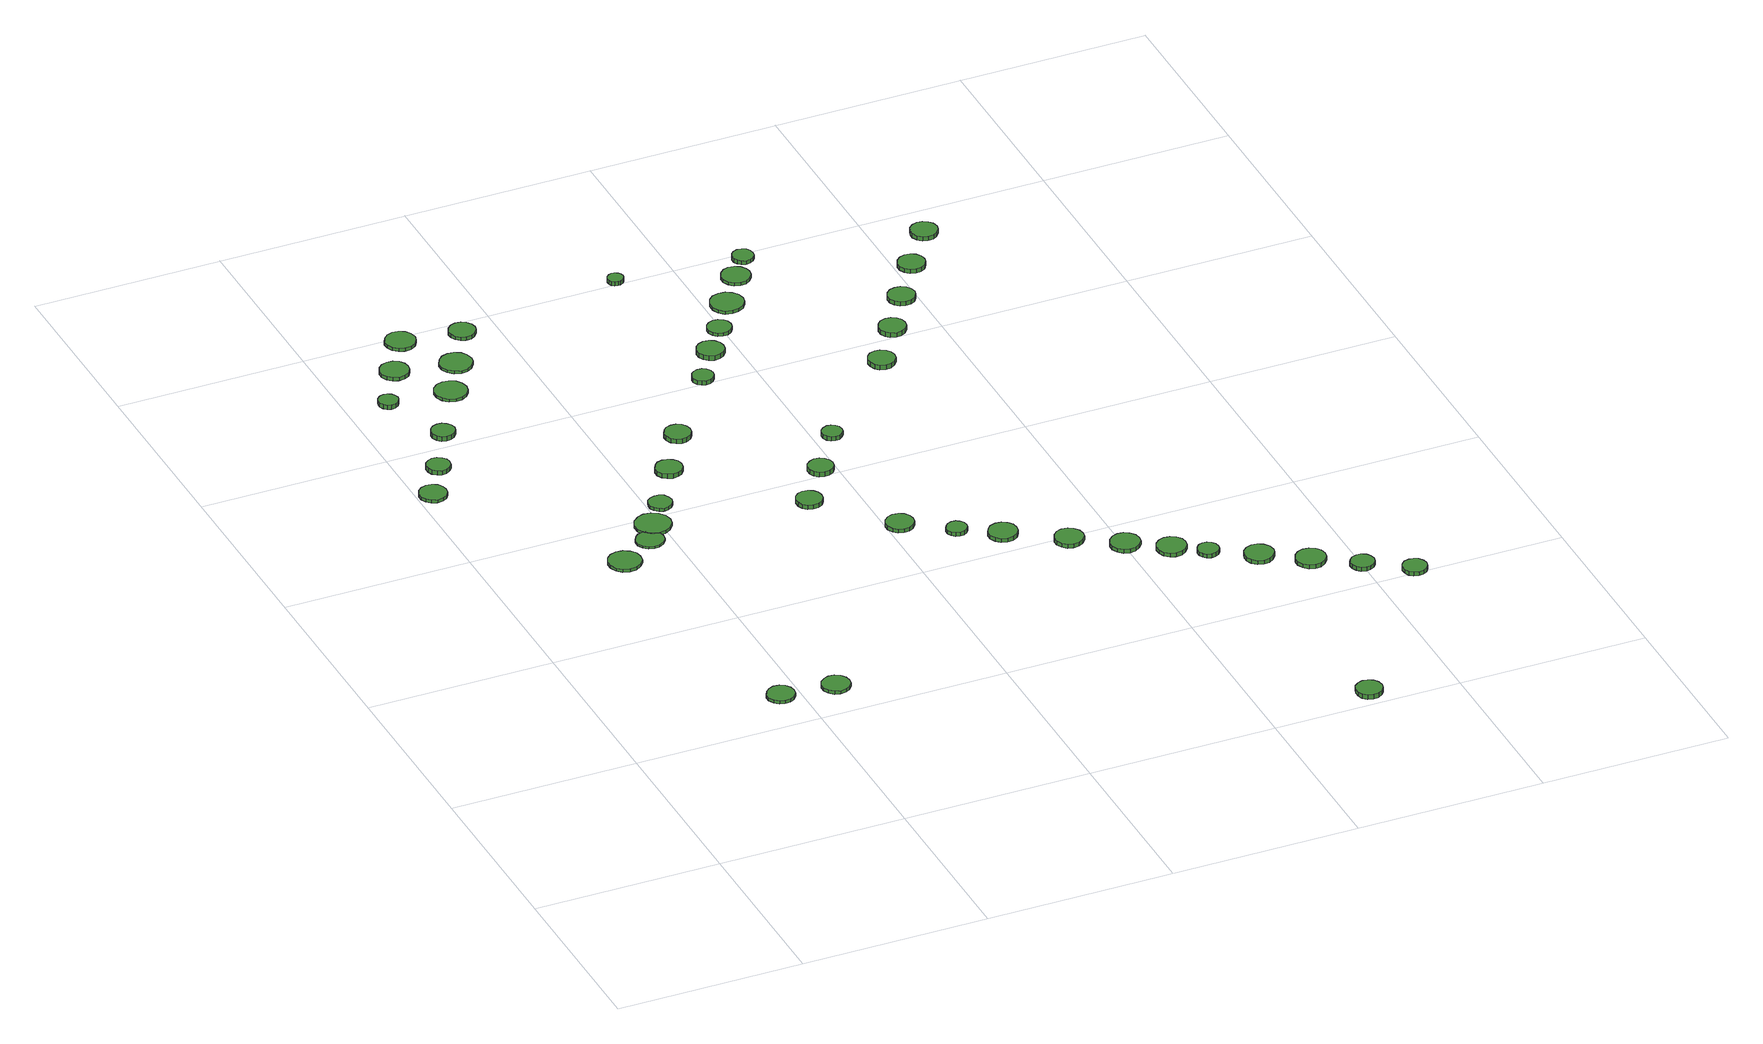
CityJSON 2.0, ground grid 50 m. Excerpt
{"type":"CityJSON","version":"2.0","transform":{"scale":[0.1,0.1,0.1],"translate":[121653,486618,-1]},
"CityObjects":{
"tree1":{"type":"SolitaryVegetationObject","attributes":{"function":"something"},"geometry":[{"type":"MultiSurface","lod":"1","boundaries":[[[0,1,2,3,4,5,6,7,8,9,10,11,12,13,14]],[[15,16,17,18,19,20,21,22,23,24,25,26,27,28,29]],[[0,29,28,1]],[[1,28,27,2]],[[2,27,26,3]],[[3,26,25,4]],[[4,25,24,5]],[[5,24,23,6]],[[6,23,22,7]],[[7,22,21,8]],[[8,21,20,9]],[[9,20,19,10]],[[10,19,18,11]],[[11,18,17,12]],[[12,17,16,13]],[[13,16,15,14]],[[14,15,29,0]]]}]},
"tree2":{"type":"SolitaryVegetationObject","attributes":{"function":"something"},"geometry":[{"type":"MultiSurface","lod":"1","boundaries":[[[30,31,32,33,34,35,36,37,38,39,40,41,42,43,44]],[[45,46,47,48,49,50,51,52,53,54,55,56,57,58,59]],[[30,59,58,31]],[[31,58,57,32]],[[32,57,56,33]],[[33,56,55,34]],[[34,55,54,35]],[[35,54,53,36]],[[36,53,52,37]],[[37,52,51,38]],[[38,51,50,39]],[[39,50,49,40]],[[40,49,48,41]],[[41,48,47,42]],[[42,47,46,43]],[[43,46,45,44]],[[44,45,59,30]]]}]},
"tree3":{"type":"SolitaryVegetationObject","attributes":{"function":"something"},"geometry":[{"type":"MultiSurface","lod":"1","boundaries":[[[60,61,62,63,64,65,66,67,68,69,70,71,72,73,74]],[[75,76,77,78,79,80,81,82,83,84,85,86,87,88,89]],[[60,89,88,61]],[[61,88,87,62]],[[62,87,86,63]],[[63,86,85,64]],[[64,85,84,65]],[[65,84,83,66]],[[66,83,82,67]],[[67,82,81,68]],[[68,81,80,69]],[[69,80,79,70]],[[70,79,78,71]],[[71,78,77,72]],[[72,77,76,73]],[[73,76,75,74]],[[74,75,89,60]]]}]},
"tree4":{"type":"SolitaryVegetationObject","attributes":{"function":"something"},"geometry":[{"type":"MultiSurface","lod":"1","boundaries":[[[90,91,92,93,94,95,96,97,98,99,100,101,102,103,104]],[[105,106,107,108,109,110,111,112,113,114,115,116,117,118,119]],[[90,119,118,91]],[[91,118,117,92]],[[92,117,116,93]],[[93,116,115,94]],[[94,115,114,95]],[[95,114,113,96]],[[96,113,112,97]],[[97,112,111,98]],[[98,111,110,99]],[[99,110,109,100]],[[100,109,108,101]],[[101,108,107,102]],[[102,107,106,103]],[[103,106,105,104]],[[104,105,119,90]]]}]},
"tree5":{"type":"SolitaryVegetationObject","attributes":{"function":"something"},"geometry":[{"type":"MultiSurface","lod":"1","boundaries":[[[120,121,122,123,124,125,126,127,128,129,130,131,132,133,134]],[[135,136,137,138,139,140,141,142,143,144,145,146,147,148,149]],[[120,149,148,121]],[[121,148,147,122]],[[122,147,146,123]],[[123,146,145,124]],[[124,145,144,125]],[[125,144,143,126]],[[126,143,142,127]],[[127,142,141,128]],[[128,141,140,129]],[[129,140,139,130]],[[130,139,138,131]],[[131,138,137,132]],[[132,137,136,133]],[[133,136,135,134]],[[134,135,149,120]]]}]},
"tree6":{"type":"SolitaryVegetationObject","attributes":{"function":"something"},"geometry":[{"type":"MultiSurface","lod":"1","boundaries":[[[150,151,152,153,154,155,156,157,158,159,160,161,162,163,164]],[[165,166,167,168,169,170,171,172,173,174,175,176,177,178,179]],[[150,179,178,151]],[[151,178,177,152]],[[152,177,176,153]],[[153,176,175,154]],[[154,175,174,155]],[[155,174,173,156]],[[156,173,172,157]],[[157,172,171,158]],[[158,171,170,159]],[[159,170,169,160]],[[160,169,168,161]],[[161,168,167,162]],[[162,167,166,163]],[[163,166,165,164]],[[164,165,179,150]]]}]},
"tree7":{"type":"SolitaryVegetationObject","attributes":{"function":"something"},"geometry":[{"type":"MultiSurface","lod":"1","boundaries":[[[180,181,182,183,184,185,186,187,188,189,190,191,192,193,194]],[[195,196,197,198,199,200,201,202,203,204,205,206,207,208,209]],[[180,209,208,181]],[[181,208,207,182]],[[182,207,206,183]],[[183,206,205,184]],[[184,205,204,185]],[[185,204,203,186]],[[186,203,202,187]],[[187,202,201,188]],[[188,201,200,189]],[[189,200,199,190]],[[190,199,198,191]],[[191,198,197,192]],[[192,197,196,193]],[[193,196,195,194]],[[194,195,209,180]]]}]},
"tree8":{"type":"SolitaryVegetationObject","attributes":{"function":"something"},"geometry":[{"type":"MultiSurface","lod":"1","boundaries":[[[210,211,212,213,214,215,216,217,218,219,220,221,222,223,224]],[[225,226,227,228,229,230,231,232,233,234,235,236,237,238,239]],[[210,239,238,211]],[[211,238,237,212]],[[212,237,236,213]],[[213,236,235,214]],[[214,235,234,215]],[[215,234,233,216]],[[216,233,232,217]],[[217,232,231,218]],[[218,231,230,219]],[[219,230,229,220]],[[220,229,228,221]],[[221,228,227,222]],[[222,227,226,223]],[[223,226,225,224]],[[224,225,239,210]]]}]},
"tree9":{"type":"SolitaryVegetationObject","attributes":{"function":"something"},"geometry":[{"type":"MultiSurface","lod":"1","boundaries":[[[240,241,242,243,244,245,246,247,248,249,250,251,252,253,254]],[[255,256,257,258,259,260,261,262,263,264,265,266,267,268,269]],[[240,269,268,241]],[[241,268,267,242]],[[242,267,266,243]],[[243,266,265,244]],[[244,265,264,245]],[[245,264,263,246]],[[246,263,262,247]],[[247,262,261,248]],[[248,261,260,249]],[[249,260,259,250]],[[250,259,258,251]],[[251,258,257,252]],[[252,257,256,253]],[[253,256,255,254]],[[254,255,269,240]]]}]},
"tree10":{"type":"SolitaryVegetationObject","attributes":{"function":"something"},"geometry":[{"type":"MultiSurface","lod":"1","boundaries":[[[270,271,272,273,274,275,276,277,278,279,280,281,282,283,284]],[[285,286,287,288,289,290,291,292,293,294,295,296,297,298,299]],[[270,299,298,271]],[[271,298,297,272]],[[272,297,296,273]],[[273,296,295,274]],[[274,295,294,275]],[[275,294,293,276]],[[276,293,292,277]],[[277,292,291,278]],[[278,291,290,279]],[[279,290,289,280]],[[280,289,288,281]],[[281,288,287,282]],[[282,287,286,283]],[[283,286,285,284]],[[284,285,299,270]]]}]},
"tree11":{"type":"SolitaryVegetationObject","attributes":{"function":"something"},"geometry":[{"type":"MultiSurface","lod":"1","boundaries":[[[300,301,302,303,304,305,306,307,308,309,310,311,312,313,314]],[[315,316,317,318,319,320,321,322,323,324,325,326,327,328,329]],[[300,329,328,301]],[[301,328,327,302]],[[302,327,326,303]],[[303,326,325,304]],[[304,325,324,305]],[[305,324,323,306]],[[306,323,322,307]],[[307,322,321,308]],[[308,321,320,309]],[[309,320,319,310]],[[310,319,318,311]],[[311,318,317,312]],[[312,317,316,313]],[[313,316,315,314]],[[314,315,329,300]]]}]},
"tree12":{"type":"SolitaryVegetationObject","attributes":{"function":"something"},"geometry":[{"type":"MultiSurface","lod":"1","boundaries":[[[330,331,332,333,334,335,336,337,338,339,340,341,342,343,344]],[[345,346,347,348,349,350,351,352,353,354,355,356,357,358,359]],[[330,359,358,331]],[[331,358,357,332]],[[332,357,356,333]],[[333,356,355,334]],[[334,355,354,335]],[[335,354,353,336]],[[336,353,352,337]],[[337,352,351,338]],[[338,351,350,339]],[[339,350,349,340]],[[340,349,348,341]],[[341,348,347,342]],[[342,347,346,343]],[[343,346,345,344]],[[344,345,359,330]]]}]},
"tree13":{"type":"SolitaryVegetationObject","attributes":{"function":"something"},"geometry":[{"type":"MultiSurface","lod":"1","boundaries":[[[360,361,362,363,364,365,366,367,368,369,370,371,372,373,374]],[[375,376,377,378,379,380,381,382,383,384,385,386,387,388,389]],[[360,389,388,361]],[[361,388,387,362]],[[362,387,386,363]],[[363,386,385,364]],[[364,385,384,365]],[[365,384,383,366]],[[366,383,382,367]],[[367,382,381,368]],[[368,381,380,369]],[[369,380,379,370]],[[370,379,378,371]],[[371,378,377,372]],[[372,377,376,373]],[[373,376,375,374]],[[374,375,389,360]]]}]},
"tree14":{"type":"SolitaryVegetationObject","attributes":{"function":"something"},"geometry":[{"type":"MultiSurface","lod":"1","boundaries":[[[390,391,392,393,394,395,396,397,398,399,400,401,402,403,404]],[[405,406,407,408,409,410,411,412,413,414,415,416,417,418,419]],[[390,419,418,391]],[[391,418,417,392]],[[392,417,416,393]],[[393,416,415,394]],[[394,415,414,395]],[[395,414,413,396]],[[396,413,412,397]],[[397,412,411,398]],[[398,411,410,399]],[[399,410,409,400]],[[400,409,408,401]],[[401,408,407,402]],[[402,407,406,403]],[[403,406,405,404]],[[404,405,419,390]]]}]},
"tree15":{"type":"SolitaryVegetationObject","attributes":{"function":"something"},"geometry":[{"type":"MultiSurface","lod":"1","boundaries":[[[420,421,422,423,424,425,426,427,428,429,430,431,432,433,434]],[[435,436,437,438,439,440,441,442,443,444,445,446,447,448,449]],[[420,449,448,421]],[[421,448,447,422]],[[422,447,446,423]],[[423,446,445,424]],[[424,445,444,425]],[[425,444,443,426]],[[426,443,442,427]],[[427,442,441,428]],[[428,441,440,429]],[[429,440,439,430]],[[430,439,438,431]],[[431,438,437,432]],[[432,437,436,433]],[[433,436,435,434]],[[434,435,449,420]]]}]},
"tree16":{"type":"SolitaryVegetationObject","attributes":{"function":"something"},"geometry":[{"type":"MultiSurface","lod":"1","boundaries":[[[450,451,452,453,454,455,456,457,458,459,460,461,462,463,464]],[[465,466,467,468,469,470,471,472,473,474,475,476,477,478,479]],[[450,479,478,451]],[[451,478,477,452]],[[452,477,476,453]],[[453,476,475,454]],[[454,475,474,455]],[[455,474,473,456]],[[456,473,472,457]],[[457,472,471,458]],[[458,471,470,459]],[[459,470,469,460]],[[460,469,468,461]],[[461,468,467,462]],[[462,467,466,463]],[[463,466,465,464]],[[464,465,479,450]]]}]},
"tree17":{"type":"SolitaryVegetationObject","attributes":{"function":"something"},"geometry":[{"type":"MultiSurface","lod":"1","boundaries":[[[480,481,482,483,484,485,486,487,488,489,490,491,492,493,494]],[[495,496,497,498,499,500,501,502,503,504,505,506,507,508,509]],[[480,509,508,481]],[[481,508,507,482]],[[482,507,506,483]],[[483,506,505,484]],[[484,505,504,485]],[[485,504,503,486]],[[486,503,502,487]],[[487,502,501,488]],[[488,501,500,489]],[[489,500,499,490]],[[490,499,498,491]],[[491,498,497,492]],[[492,497,496,493]],[[493,496,495,494]],[[494,495,509,480]]]}]},
"tree18":{"type":"SolitaryVegetationObject","attributes":{"function":"something"},"geometry":[{"type":"MultiSurface","lod":"1","boundaries":[[[510,511,512,513,514,515,516,517,518,519,520,521,522,523,524]],[[525,526,527,528,529,530,531,532,533,534,535,536,537,538,539]],[[510,539,538,511]],[[511,538,537,512]],[[512,537,536,513]],[[513,536,535,514]],[[514,535,534,515]],[[515,534,533,516]],[[516,533,532,517]],[[517,532,531,518]],[[518,531,530,519]],[[519,530,529,520]],[[520,529,528,521]],[[521,528,527,522]],[[522,527,526,523]],[[523,526,525,524]],[[524,525,539,510]]]}]},
"tree19":{"type":"SolitaryVegetationObject","attributes":{"function":"something"},"geometry":[{"type":"MultiSurface","lod":"1","boundaries":[[[540,541,542,543,544,545,546,547,548,549,550,551,552,553,554]],[[555,556,557,558,559,560,561,562,563,564,565,566,567,568,569]],[[540,569,568,541]],[[541,568,567,542]],[[542,567,566,543]],[[543,566,565,544]],[[544,565,564,545]],[[545,564,563,546]],[[546,563,562,547]],[[547,562,561,548]],[[548,561,560,549]],[[549,560,559,550]],[[550,559,558,551]],[[551,558,557,552]],[[552,557,556,553]],[[553,556,555,554]],[[554,555,569,540]]]}]},
"tree20":{"type":"SolitaryVegetationObject","attributes":{"function":"something"},"geometry":[{"type":"MultiSurface","lod":"1","boundaries":[[[570,571,572,573,574,575,576,577,578,579,580,581,582,583,584]],[[585,586,587,588,589,590,591,592,593,594,595,596,597,598,599]],[[570,599,598,571]],[[571,598,597,572]],[[572,597,596,573]],[[573,596,595,574]],[[574,595,594,575]],[[575,594,593,576]],[[576,593,592,577]],[[577,592,591,578]],[[578,591,590,579]],[[579,590,589,580]],[[580,589,588,581]],[[581,588,587,582]],[[582,587,586,583]],[[583,586,585,584]],[[584,585,599,570]]]}]},
"tree21":{"type":"SolitaryVegetationObject","attributes":{"function":"something"},"geometry":[{"type":"MultiSurface","lod":"1","boundaries":[[[600,601,602,603,604,605,606,607,608,609,610,611,612,613,614]],[[615,616,617,618,619,620,621,622,623,624,625,626,627,628,629]],[[600,629,628,601]],[[601,628,627,602]],[[602,627,626,603]],[[603,626,625,604]],[[604,625,624,605]],[[605,624,623,606]],[[606,623,622,607]],[[607,622,621,608]],[[608,621,620,609]],[[609,620,619,610]],[[610,619,618,611]],[[611,618,617,612]],[[612,617,616,613]],[[613,616,615,614]],[[614,615,629,600]]]}]},
"tree22":{"type":"SolitaryVegetationObject","attributes":{"function":"something"},"geometry":[{"type":"MultiSurface","lod":"1","boundaries":[[[630,631,632,633,634,635,636,637,638,639,640,641,642,643,644]],[[645,646,647,648,649,650,651,652,653,654,655,656,657,658,659]],[[630,659,658,631]],[[631,658,657,632]],[[632,657,656,633]],[[633,656,655,634]],[[634,655,654,635]],[[635,654,653,636]],[[636,653,652,637]],[[637,652,651,638]],[[638,651,650,639]],[[639,650,649,640]],[[640,649,648,641]],[[641,648,647,642]],[[642,647,646,643]],[[643,646,645,644]],[[644,645,659,630]]]}]},
"tree23":{"type":"SolitaryVegetationObject","attributes":{"function":"something"},"geometry":[{"type":"MultiSurface","lod":"1","boundaries":[[[660,661,662,663,664,665,666,667,668,669,670,671,672,673,674]],[[675,676,677,678,679,680,681,682,683,684,685,686,687,688,689]],[[660,689,688,661]],[[661,688,687,662]],[[662,687,686,663]],[[663,686,685,664]],[[664,685,684,665]],[[665,684,683,666]],[[666,683,682,667]],[[667,682,681,668]],[[668,681,680,669]],[[669,680,679,670]],[[670,679,678,671]],[[671,678,677,672]],[[672,677,676,673]],[[673,676,675,674]],[[674,675,689,660]]]}]},
"tree24":{"type":"SolitaryVegetationObject","attributes":{"function":"something"},"geometry":[{"type":"MultiSurface","lod":"1","boundaries":[[[690,691,692,693,694,695,696,697,698,699,700,701,702,703,704]],[[705,706,707,708,709,710,711,712,713,714,715,716,717,718,719]],[[690,719,718,691]],[[691,718,717,692]],[[692,717,716,693]],[[693,716,715,694]],[[694,715,714,695]],[[695,714,713,696]],[[696,713,712,697]],[[697,712,711,698]],[[698,711,710,699]],[[699,710,709,700]],[[700,709,708,701]],[[701,708,707,702]],[[702,707,706,703]],[[703,706,705,704]],[[704,705,719,690]]]}]},
"tree25":{"type":"SolitaryVegetationObject","attributes":{"function":"something"},"geometry":[{"type":"MultiSurface","lod":"1","boundaries":[[[720,721,722,723,724,725,726,727,728,729,730,731,732,733,734]],[[735,736,737,738,739,740,741,742,743,744,745,746,747,748,749]],[[720,749,748,721]],[[721,748,747,722]],[[722,747,746,723]],[[723,746,745,724]],[[724,745,744,725]],[[725,744,743,726]],[[726,743,742,727]],[[727,742,741,728]],[[728,741,740,729]],[[729,740,739,730]],[[730,739,738,731]],[[731,738,737,732]],[[732,737,736,733]],[[733,736,735,734]],[[734,735,749,720]]]}]},
"tree26":{"type":"SolitaryVegetationObject","attributes":{"function":"something"},"geometry":[{"type":"MultiSurface","lod":"1","boundaries":[[[750,751,752,753,754,755,756,757,758,759,760,761,762,763,764]],[[765,766,767,768,769,770,771,772,773,774,775,776,777,778,779]],[[750,779,778,751]],[[751,778,777,752]],[[752,777,776,753]],[[753,776,775,754]],[[754,775,774,755]],[[755,774,773,756]],[[756,773,772,757]],[[757,772,771,758]],[[758,771,770,759]],[[759,770,769,760]],[[760,769,768,761]],[[761,768,767,762]],[[762,767,766,763]],[[763,766,765,764]],[[764,765,779,750]]]}]},
"tree27":{"type":"SolitaryVegetationObject","attributes":{"function":"something"},"geometry":[{"type":"MultiSurface","lod":"1","boundaries":[[[780,781,782,783,784,785,786,787,788,789,790,791,792,793,794]],[[795,796,797,798,799,800,801,802,803,804,805,806,807,808,809]],[[780,809,808,781]],[[781,808,807,782]],[[782,807,806,783]],[[783,806,805,784]],[[784,805,804,785]],[[785,804,803,786]],[[786,803,802,787]],[[787,802,801,788]],[[788,801,800,789]],[[789,800,799,790]],[[790,799,798,791]],[[791,798,797,792]],[[792,797,796,793]],[[793,796,795,794]],[[794,795,809,780]]]}]},
"tree28":{"type":"SolitaryVegetationObject","attributes":{"function":"something"},"geometry":[{"type":"MultiSurface","lod":"1","boundaries":[[[810,811,812,813,814,815,816,817,818,819,820,821,822,823,824]],[[825,826,827,828,829,830,831,832,833,834,835,836,837,838,839]],[[810,839,838,811]],[[811,838,837,812]],[[812,837,836,813]],[[813,836,835,814]],[[814,835,834,815]],[[815,834,833,816]],[[816,833,832,817]],[[817,832,831,818]],[[818,831,830,819]],[[819,830,829,820]],[[820,829,828,821]],[[821,828,827,822]],[[822,827,826,823]],[[823,826,825,824]],[[824,825,839,810]]]}]},
"tree29":{"type":"SolitaryVegetationObject","attributes":{"function":"something"},"geometry":[{"type":"MultiSurface","lod":"1","boundaries":[[[840,841,842,843,844,845,846,847,848,849,850,851,852,853,854]],[[855,856,857,858,859,860,861,862,863,864,865,866,867,868,869]],[[840,869,868,841]],[[841,868,867,842]],[[842,867,866,843]],[[843,866,865,844]],[[844,865,864,845]],[[845,864,863,846]],[[846,863,862,847]],[[847,862,861,848]],[[848,861,860,849]],[[849,860,859,850]],[[850,859,858,851]],[[851,858,857,852]],[[852,857,856,853]],[[853,856,855,854]],[[854,855,869,840]]]}]},
"tree30":{"type":"SolitaryVegetationObject","attributes":{"function":"something"},"geometry":[{"type":"MultiSurface","lod":"1","boundaries":[[[870,871,872,873,874,875,876,877,878,879,880,881,882,883,884]],[[885,886,887,888,889,890,891,892,893,894,895,896,897,898,899]],[[870,899,898,871]],[[871,898,897,872]],[[872,897,896,873]],[[873,896,895,874]],[[874,895,894,875]],[[875,894,893,876]],[[876,893,892,877]],[[877,892,891,878]],[[878,891,890,879]],[[879,890,889,880]],[[880,889,888,881]],[[881,888,887,882]],[[882,887,886,883]],[[883,886,885,884]],[[884,885,899,870]]]}]},
"tree31":{"type":"SolitaryVegetationObject","attributes":{"function":"something"},"geometry":[{"type":"MultiSurface","lod":"1","boundaries":[[[900,901,902,903,904,905,906,907,908,909,910,911,912,913,914]],[[915,916,917,918,919,920,921,922,923,924,925,926,927,928,929]],[[900,929,928,901]],[[901,928,927,902]],[[902,927,926,903]],[[903,926,925,904]],[[904,925,924,905]],[[905,924,923,906]],[[906,923,922,907]],[[907,922,921,908]],[[908,921,920,909]],[[909,920,919,910]],[[910,919,918,911]],[[911,918,917,912]],[[912,917,916,913]],[[913,916,915,914]],[[914,915,929,900]]]}]},
"tree32":{"type":"SolitaryVegetationObject","attributes":{"function":"something"},"geometry":[{"type":"MultiSurface","lod":"1","boundaries":[[[930,931,932,933,934,935,936,937,938,939,940,941,942,943,944]],[[945,946,947,948,949,950,951,952,953,954,955,956,957,958,959]],[[930,959,958,931]],[[931,958,957,932]],[[932,957,956,933]],[[933,956,955,934]],[[934,955,954,935]],[[935,954,953,936]],[[936,953,952,937]],[[937,952,951,938]],[[938,951,950,939]],[[939,950,949,940]],[[940,949,948,941]],[[941,948,947,942]],[[942,947,946,943]],[[943,946,945,944]],[[944,945,959,930]]]}]},
"tree33":{"type":"SolitaryVegetationObject","attributes":{"function":"something"},"geometry":[{"type":"MultiSurface","lod":"1","boundaries":[[[960,961,962,963,964,965,966,967,968,969,970,971,972,973,974]],[[975,976,977,978,979,980,981,982,983,984,985,986,987,988,989]],[[960,989,988,961]],[[961,988,987,962]],[[962,987,986,963]],[[963,986,985,964]],[[964,985,984,965]],[[965,984,983,966]],[[966,983,982,967]],[[967,982,981,968]],[[968,981,980,969]],[[969,980,979,970]],[[970,979,978,971]],[[971,978,977,972]],[[972,977,976,973]],[[973,976,975,974]],[[974,975,989,960]]]}]},
"tree34":{"type":"SolitaryVegetationObject","attributes":{"function":"something"},"geometry":[{"type":"MultiSurface","lod":"1","boundaries":[[[990,991,992,993,994,995,996,997,998,999,1000,1001,1002,1003,1004]],[[1005,1006,1007,1008,1009,1010,1011,1012,1013,1014,1015,1016,1017,1018,1019]],[[990,1019,1018,991]],[[991,1018,1017,992]],[[992,1017,1016,993]],[[993,1016,1015,994]],[[994,1015,1014,995]],[[995,1014,1013,996]],[[996,1013,1012,997]],[[997,1012,1011,998]],[[998,1011,1010,999]],[[999,1010,1009,1000]],[[1000,1009,1008,1001]],[[1001,1008,1007,1002]],[[1002,1007,1006,1003]],[[1003,1006,1005,1004]],[[1004,1005,1019,990]]]}]},
"tree35":{"type":"SolitaryVegetationObject","attributes":{"function":"something"},"geometry":[{"type":"MultiSurface","lod":"1","boundaries":[[[1020,1021,1022,1023,1024,1025,1026,1027,1028,1029,1030,1031,1032,1033,1034]],[[1035,1036,1037,1038,1039,1040,1041,1042,1043,1044,1045,1046,1047,1048,1049]],[[1020,1049,1048,1021]],[[1021,1048,1047,1022]],[[1022,1047,1046,1023]],[[1023,1046,1045,1024]],[[1024,1045,1044,1025]],[[1025,1044,1043,1026]],[[1026,1043,1042,1027]],[[1027,1042,1041,1028]],[[1028,1041,1040,1029]],[[1029,1040,1039,1030]],[[1030,1039,1038,1031]],[[1031,1038,1037,1032]],[[1032,1037,1036,1033]],[[1033,1036,1035,1034]],[[1034,1035,1049,1020]]]}]},
"tree36":{"type":"SolitaryVegetationObject","attributes":{"function":"something"},"geometry":[{"type":"MultiSurface","lod":"1","boundaries":[[[1050,1051,1052,1053,1054,1055,1056,1057,1058,1059,1060,1061,1062,1063,1064]],[[1065,1066,1067,1068,1069,1070,1071,1072,1073,1074,1075,1076,1077,1078,1079]],[[1050,1079,1078,1051]],[[1051,1078,1077,1052]],[[1052,1077,1076,1053]],[[1053,1076,1075,1054]],[[1054,1075,1074,1055]],[[1055,1074,1073,1056]],[[1056,1073,1072,1057]],[[1057,1072,1071,1058]],[[1058,1071,1070,1059]],[[1059,1070,1069,1060]],[[1060,1069,1068,1061]],[[1061,1068,1067,1062]],[[1062,1067,1066,1063]],[[1063,1066,1065,1064]],[[1064,1065,1079,1050]]]}]},
"tree37":{"type":"SolitaryVegetationObject","attributes":{"function":"something"},"geometry":[{"type":"MultiSurface","lod":"1","boundaries":[[[1080,1081,1082,1083,1084,1085,1086,1087,1088,1089,1090,1091,1092,1093,1094]],[[1095,1096,1097,1098,1099,1100,1101,1102,1103,1104,1105,1106,1107,1108,1109]],[[1080,1109,1108,1081]],[[1081,1108,1107,1082]],[[1082,1107,1106,1083]],[[1083,1106,1105,1084]],[[1084,1105,1104,1085]],[[1085,1104,1103,1086]],[[1086,1103,1102,1087]],[[1087,1102,1101,1088]],[[1088,1101,1100,1089]],[[1089,1100,1099,1090]],[[1090,1099,1098,1091]],[[1091,1098,1097,1092]],[[1092,1097,1096,1093]],[[1093,1096,1095,1094]],[[1094,1095,1109,1080]]]}]},
"tree38":{"type":"SolitaryVegetationObject","attributes":{"function":"something"},"geometry":[{"type":"MultiSurface","lod":"1","boundaries":[[[1110,1111,1112,1113,1114,1115,1116,1117,1118,1119,1120,1121,1122,1123,1124]],[[1125,1126,1127,1128,1129,1130,1131,1132,1133,1134,1135,1136,1137,1138,1139]],[[1110,1139,1138,1111]],[[1111,1138,1137,1112]],[[1112,1137,1136,1113]],[[1113,1136,1135,1114]],[[1114,1135,1134,1115]],[[1115,1134,1133,1116]],[[1116,1133,1132,1117]],[[1117,1132,1131,1118]],[[1118,1131,1130,1119]],[[1119,1130,1129,1120]],[[1120,1129,1128,1121]],[[1121,1128,1127,1122]],[[1122,1127,1126,1123]],[[1123,1126,1125,1124]],[[1124,1125,1139,1110]]]}]},
"tree39":{"type":"SolitaryVegetationObject","attributes":{"function":"something"},"geometry":[{"type":"MultiSurface","lod":"1","boundaries":[[[1140,1141,1142,1143,1144,1145,1146,1147,1148,1149,1150,1151,1152,1153,1154]],[[1155,1156,1157,1158,1159,1160,1161,1162,1163,1164,1165,1166,1167,1168,1169]],[[1140,1169,1168,1141]],[[1141,1168,1167,1142]],[[1142,1167,1166,1143]],[[1143,1166,1165,1144]],[[1144,1165,1164,1145]],[[1145,1164,1163,1146]],[[1146,1163,1162,1147]],[[1147,1162,1161,1148]],[[1148,1161,1160,1149]],[[1149,1160,1159,1150]],[[1150,1159,1158,1151]],[[1151,1158,1157,1152]],[[1152,1157,1156,1153]],[[1153,1156,1155,1154]],[[1154,1155,1169,1140]]]}]},
"tree40":{"type":"SolitaryVegetationObject","attributes":{"function":"something"},"geometry":[{"type":"MultiSurface","lod":"1","boundaries":[[[1170,1171,1172,1173,1174,1175,1176,1177,1178,1179,1180,1181,1182,1183,1184]],[[1185,1186,1187,1188,1189,1190,1191,1192,1193,1194,1195,1196,1197,1198,1199]],[[1170,1199,1198,1171]],[[1171,1198,1197,1172]],[[1172,1197,1196,1173]],[[1173,1196,1195,1174]],[[1174,1195,1194,1175]],[[1175,1194,1193,1176]],[[1176,1193,1192,1177]],[[1177,1192,1191,1178]],[[1178,1191,1190,1179]],[[1179,1190,1189,1180]],[[1180,1189,1188,1181]],[[1181,1188,1187,1182]],[[1182,1187,1186,1183]],[[1183,1186,1185,1184]],[[1184,1185,1199,1170]]]}]},
"tree41":{"type":"SolitaryVegetationObject","attributes":{"function":"something"},"geometry":[{"type":"MultiSurface","lod":"1","boundaries":[[[1200,1201,1202,1203,1204,1205,1206,1207,1208,1209,1210,1211,1212,1213,1214]],[[1215,1216,1217,1218,1219,1220,1221,1222,1223,1224,1225,1226,1227,1228,1229]],[[1200,1229,1228,1201]],[[1201,1228,1227,1202]],[[1202,1227,1226,1203]],[[1203,1226,1225,1204]],[[1204,1225,1224,1205]],[[1205,1224,1223,1206]],[[1206,1223,1222,1207]],[[1207,1222,1221,1208]],[[1208,1221,1220,1209]],[[1209,1220,1219,1210]],[[1210,1219,1218,1211]],[[1211,1218,1217,1212]],[[1212,1217,1216,1213]],[[1213,1216,1215,1214]],[[1214,1215,1229,1200]]]}]},
"tree42":{"type":"SolitaryVegetationObject","attributes":{"function":"something"},"geometry":[{"type":"MultiSurface","lod":"1","boundaries":[[[1230,1231,1232,1233,1234,1235,1236,1237,1238,1239,1240,1241,1242,1243,1244]],[[1245,1246,1247,1248,1249,1250,1251,1252,1253,1254,1255,1256,1257,1258,1259]],[[1230,1259,1258,1231]],[[1231,1258,1257,1232]],[[1232,1257,1256,1233]],[[1233,1256,1255,1234]],[[1234,1255,1254,1235]],[[1235,1254,1253,1236]],[[1236,1253,1252,1237]],[[1237,1252,1251,1238]],[[1238,1251,1250,1239]],[[1239,1250,1249,1240]],[[1240,1249,1248,1241]],[[1241,1248,1247,1242]],[[1242,1247,1246,1243]],[[1243,1246,1245,1244]],[[1244,1245,1259,1230]]]}]},
"tree43":{"type":"SolitaryVegetationObject","attributes":{"function":"something"},"geometry":[{"type":"MultiSurface","lod":"1","boundaries":[[[1260,1261,1262,1263,1264,1265,1266,1267,1268,1269,1270,1271,1272,1273,1274]],[[1275,1276,1277,1278,1279,1280,1281,1282,1283,1284,1285,1286,1287,1288,1289]],[[1260,1289,1288,1261]],[[1261,1288,1287,1262]],[[1262,1287,1286,1263]],[[1263,1286,1285,1264]],[[1264,1285,1284,1265]],[[1265,1284,1283,1266]],[[1266,1283,1282,1267]],[[1267,1282,1281,1268]],[[1268,1281,1280,1269]],[[1269,1280,1279,1270]],[[1270,1279,1278,1271]],[[1271,1278,1277,1272]],[[1272,1277,1276,1273]],[[1273,1276,1275,1274]],[[1274,1275,1289,1260]]]}]},
"tree44":{"type":"SolitaryVegetationObject","attributes":{"function":"something"},"geometry":[{"type":"MultiSurface","lod":"1","boundaries":[[[1290,1291,1292,1293,1294,1295,1296,1297,1298,1299,1300,1301,1302,1303,1304]],[[1305,1306,1307,1308,1309,1310,1311,1312,1313,1314,1315,1316,1317,1318,1319]],[[1290,1319,1318,1291]],[[1291,1318,1317,1292]],[[1292,1317,1316,1293]],[[1293,1316,1315,1294]],[[1294,1315,1314,1295]],[[1295,1314,1313,1296]],[[1296,1313,1312,1297]],[[1297,1312,1311,1298]],[[1298,1311,1310,1299]],[[1299,1310,1309,1300]],[[1300,1309,1308,1301]],[[1301,1308,1307,1302]],[[1302,1307,1306,1303]],[[1303,1306,1305,1304]],[[1304,1305,1319,1290]]]}]}
},
"vertices":[
[77,1812,17],[74,1827,17],[66,1839,17],[53,1846,17],[38,1848,17],[23,1843,17],[12,1833,17],[6,1820,17],[6,1805,17],[12,1791,17],[23,1781,17],[38,1776,17],[53,1778,17],[66,1785,17],[74,1797,17],[74,1797,8],[66,1785,8],[53,1778,8],[38,1776,8],[23,1781,8],[12,1791,8],[6,1805,8],[6,1820,8],[12,1833,8],[23,1843,8],[38,1848,8],[53,1846,8],[66,1839,8],[74,1827,8],[77,1812,8],
[485,629,17],[482,643,17],[473,656,17],[460,663,17],[445,665,17],[431,660,17],[420,650,17],[413,636,17],[413,621,17],[420,607,17],[431,597,17],[445,593,17],[460,594,17],[473,602,17],[482,614,17],[482,614,8],[473,602,8],[460,594,8],[445,593,8],[431,597,8],[420,607,8],[413,621,8],[413,636,8],[420,650,8],[431,660,8],[445,665,8],[460,663,8],[473,656,8],[482,643,8],[485,629,8],
[133,1914,23],[130,1927,23],[122,1937,23],[111,1944,23],[98,1945,23],[86,1941,23],[76,1932,23],[71,1921,23],[71,1908,23],[76,1896,23],[86,1887,23],[98,1883,23],[111,1884,23],[122,1891,23],[130,1901,23],[130,1901,11],[122,1891,11],[111,1884,11],[98,1883,11],[86,1887,11],[76,1896,11],[71,1908,11],[71,1921,11],[76,1932,11],[86,1941,11],[98,1945,11],[111,1944,11],[122,1937,11],[130,1927,11],[133,1914,11],
[389,1337,17],[386,1355,17],[375,1369,17],[359,1378,17],[341,1380,17],[324,1375,17],[311,1363,17],[304,1346,17],[304,1328,17],[311,1312,17],[324,1300,17],[341,1294,17],[359,1296,17],[375,1305,17],[386,1319,17],[386,1319,9],[375,1305,9],[359,1296,9],[341,1294,9],[324,1300,9],[311,1312,9],[304,1328,9],[304,1346,9],[311,1363,9],[324,1375,9],[341,1380,9],[359,1378,9],[375,1369,9],[386,1355,9],[389,1337,9],
[628,614,17],[625,629,17],[616,642,17],[603,650,17],[587,651,17],[573,646,17],[561,636,17],[555,622,17],[555,607,17],[561,593,17],[573,582,17],[587,578,17],[603,579,17],[616,587,17],[625,599,17],[625,599,8],[616,587,8],[603,579,8],[587,578,8],[573,582,8],[561,593,8],[555,607,8],[555,622,8],[561,636,8],[573,646,8],[587,651,8],[603,650,8],[616,642,8],[625,629,8],[628,614,8],
[139,2238,19],[136,2248,19],[130,2257,19],[121,2263,19],[110,2264,19],[99,2261,19],[91,2253,19],[87,2243,19],[87,2232,19],[91,2222,19],[99,2215,19],[110,2211,19],[121,2213,19],[130,2218,19],[136,2227,19],[136,2227,7],[130,2218,7],[121,2213,7],[110,2211,7],[99,2215,7],[91,2222,7],[87,2232,7],[87,2243,7],[91,2253,7],[99,2261,7],[110,2264,7],[121,2263,7],[130,2257,7],[136,2248,7],[139,2238,7],
[206,2048,25],[203,2061,25],[195,2071,25],[184,2078,25],[171,2079,25],[159,2075,25],[149,2066,25],[144,2055,25],[144,2042,25],[149,2030,25],[159,2021,25],[171,2017,25],[184,2019,25],[195,2025,25],[203,2035,25],[203,2035,12],[195,2025,12],[184,2019,12],[171,2017,12],[159,2021,12],[149,2030,12],[144,2042,12],[144,2055,12],[149,2066,12],[159,2075,12],[171,2079,12],[184,2078,12],[195,2071,12],[203,2061,12],[206,2048,12],
[480,1402,15],[477,1417,15],[468,1429,15],[454,1437,15],[439,1438,15],[425,1434,15],[414,1424,15],[407,1410,15],[407,1394,15],[414,1381,15],[425,1370,15],[439,1366,15],[454,1367,15],[468,1375,15],[477,1387,15],[477,1387,9],[468,1375,9],[454,1367,9],[439,1366,9],[425,1370,9],[414,1381,9],[407,1394,9],[407,1410,9],[414,1424,9],[425,1434,9],[439,1438,9],[454,1437,9],[468,1429,9],[477,1417,9],[480,1402,9],
[221,2360,17],[218,2375,17],[209,2388,17],[195,2396,17],[179,2397,17],[164,2392,17],[153,2382,17],[146,2368,17],[146,2352,17],[153,2337,17],[164,2327,17],[179,2322,17],[195,2324,17],[209,2331,17],[218,2344,17],[218,2344,7],[209,2331,7],[195,2324,7],[179,2322,7],[164,2327,7],[153,2337,7],[146,2352,7],[146,2368,7],[153,2382,7],[164,2392,7],[179,2397,7],[195,2396,7],[209,2388,7],[218,2375,7],[221,2360,7],
[526,1463,16],[522,1482,16],[510,1498,16],[493,1508,16],[474,1510,16],[456,1504,16],[441,1491,16],[433,1473,16],[433,1453,16],[441,1436,16],[456,1423,16],[474,1417,16],[493,1419,16],[510,1428,16],[522,1444,16],[522,1444,8],[510,1428,8],[493,1419,8],[474,1417,8],[456,1423,8],[441,1436,8],[433,1453,8],[433,1473,8],[441,1491,8],[456,1504,8],[474,1510,8],[493,1508,8],[510,1498,8],[522,1482,8],[526,1463,8],
[315,2219,16],[311,2236,16],[301,2251,16],[285,2259,16],[268,2261,16],[251,2256,16],[238,2244,16],[231,2228,16],[231,2210,16],[238,2194,16],[251,2182,16],[268,2176,16],[285,2178,16],[301,2187,16],[311,2201,16],[311,2201,8],[301,2187,8],[285,2178,8],[268,2176,8],[251,2182,8],[238,2194,8],[231,2210,8],[231,2228,8],[238,2244,8],[251,2256,8],[268,2261,8],[285,2259,8],[301,2251,8],[311,2236,8],[315,2219,8],
[292,2477,16],[288,2493,16],[279,2507,16],[264,2515,16],[248,2517,16],[232,2511,16],[220,2500,16],[213,2485,16],[213,2469,16],[220,2454,16],[232,2443,16],[248,2438,16],[264,2439,16],[279,2448,16],[288,2461,16],[288,2461,7],[279,2448,7],[264,2439,7],[248,2438,7],[232,2443,7],[220,2454,7],[213,2469,7],[213,2485,7],[220,2500,7],[232,2511,7],[248,2517,7],[264,2515,7],[279,2507,7],[288,2493,7],[292,2477,7],
[565,1543,17],[562,1555,17],[555,1566,17],[543,1572,17],[531,1573,17],[519,1569,17],[509,1561,17],[504,1549,17],[504,1536,17],[509,1525,17],[519,1516,17],[531,1512,17],[543,1514,17],[555,1520,17],[562,1530,17],[562,1530,8],[555,1520,8],[543,1514,8],[531,1512,8],[519,1516,8],[509,1525,8],[504,1536,8],[504,1549,8],[509,1561,8],[519,1569,8],[531,1573,8],[543,1572,8],[555,1566,8],[562,1555,8],[565,1543,8],
[380,2332,15],[376,2349,15],[366,2364,15],[350,2373,15],[333,2374,15],[316,2369,15],[303,2357,15],[295,2341,15],[295,2323,15],[303,2307,15],[316,2295,15],[333,2289,15],[350,2291,15],[366,2300,15],[376,2315,15],[376,2315,7],[366,2300,7],[350,2291,7],[333,2289,7],[316,2295,7],[303,2307,7],[295,2323,7],[295,2341,7],[303,2357,7],[316,2369,7],[333,2374,7],[350,2373,7],[366,2364,7],[376,2349,7],[380,2332,7],
[651,1674,21],[648,1688,21],[639,1699,21],[627,1706,21],[612,1708,21],[599,1704,21],[588,1694,21],[582,1681,21],[582,1666,21],[588,1653,21],[599,1644,21],[612,1639,21],[627,1641,21],[639,1648,21],[648,1659,21],[648,1659,8],[639,1648,8],[627,1641,8],[612,1639,8],[599,1644,8],[588,1653,8],[582,1666,8],[582,1681,8],[588,1694,8],[599,1704,8],[612,1708,8],[627,1706,8],[639,1699,8],[648,1688,8],[651,1674,8],
[445,2457,16],[442,2471,16],[433,2483,16],[421,2490,16],[406,2492,16],[393,2487,16],[382,2477,16],[376,2464,16],[376,2450,16],[382,2437,16],[393,2427,16],[406,2423,16],[421,2424,16],[433,2431,16],[442,2443,16],[442,2443,6],[433,2431,6],[421,2424,6],[406,2423,6],[393,2427,6],[382,2437,6],[376,2450,6],[376,2464,6],[382,2477,6],[393,2487,6],[406,2492,6],[421,2490,6],[433,2483,6],[442,2471,6],[445,2457,6],
[731,1800,28],[728,1814,28],[720,1826,28],[707,1833,28],[693,1834,28],[679,1830,28],[669,1820,28],[663,1807,28],[663,1793,28],[669,1779,28],[679,1770,28],[693,1765,28],[707,1767,28],[720,1774,28],[728,1786,28],[728,1786,15],[720,1774,15],[707,1767,15],[693,1765,15],[679,1770,15],[669,1779,15],[663,1793,15],[663,1807,15],[669,1820,15],[679,1830,15],[693,1834,15],[707,1833,15],[720,1826,15],[728,1814,15],[731,1800,15],
[909,1406,19],[906,1420,19],[898,1431,19],[886,1438,19],[871,1440,19],[858,1436,19],[847,1426,19],[842,1413,19],[842,1399,19],[847,1386,19],[858,1376,19],[871,1372,19],[886,1373,19],[898,1380,19],[906,1392,19],[906,1392,7],[898,1380,7],[886,1373,7],[871,1372,7],[858,1376,7],[847,1386,7],[842,1399,7],[842,1413,7],[847,1426,7],[858,1436,7],[871,1440,7],[886,1438,7],[898,1431,7],[906,1420,7],[909,1406,7],
[1071,1217,19],[1068,1232,19],[1059,1244,19],[1046,1251,19],[1031,1253,19],[1016,1248,19],[1005,1238,19],[999,1224,19],[999,1209,19],[1005,1195,19],[1016,1185,19],[1031,1181,19],[1046,1182,19],[1059,1190,19],[1068,1202,19],[1068,1202,8],[1059,1190,8],[1046,1182,8],[1031,1181,8],[1016,1185,8],[1005,1195,8],[999,1209,8],[999,1224,8],[1005,1238,8],[1016,1248,8],[1031,1253,8],[1046,1251,8],[1059,1244,8],[1068,1232,8],[1071,1217,8],
[994,1528,20],[991,1541,20],[983,1552,20],[971,1559,20],[957,1561,20],[944,1556,20],[933,1547,20],[928,1535,20],[928,1521,20],[933,1508,20],[944,1499,20],[957,1495,20],[971,1496,20],[983,1503,20],[991,1514,20],[991,1514,7],[983,1503,7],[971,1496,7],[957,1495,7],[944,1499,7],[933,1508,7],[928,1521,7],[928,1535,7],[933,1547,7],[944,1556,7],[957,1561,7],[971,1559,7],[983,1552,7],[991,1541,7],[994,1528,7],
[886,2007,30],[884,2018,30],[877,2028,30],[867,2034,30],[855,2035,30],[844,2031,30],[835,2023,30],[830,2013,30],[830,2001,30],[835,1990,30],[844,1982,30],[855,1979,30],[867,1980,30],[877,1986,30],[884,1995,30],[884,1995,18],[877,1986,18],[867,1980,18],[855,1979,18],[844,1982,18],[835,1990,18],[830,2001,18],[830,2013,18],[835,2023,18],[844,2031,18],[855,2035,18],[867,2034,18],[877,2028,18],[884,2018,18],[886,2007,18],
[1179,1137,19],[1177,1148,19],[1170,1157,19],[1161,1163,19],[1150,1164,19],[1139,1160,19],[1131,1153,19],[1126,1143,19],[1126,1131,19],[1131,1121,19],[1139,1114,19],[1150,1110,19],[1161,1111,19],[1170,1117,19],[1177,1126,19],[1177,1126,8],[1170,1117,8],[1161,1111,8],[1150,1110,8],[1139,1114,8],[1131,1121,8],[1126,1131,8],[1126,1143,8],[1131,1153,8],[1139,1160,8],[1150,1164,8],[1161,1163,8],[1170,1157,8],[1177,1148,8],[1179,1137,8],
[1075,1654,23],[1073,1665,23],[1066,1674,23],[1057,1680,23],[1046,1681,23],[1035,1677,23],[1026,1670,23],[1022,1660,23],[1022,1648,23],[1026,1638,23],[1035,1630,23],[1046,1627,23],[1057,1628,23],[1066,1634,23],[1073,1643,23],[1073,1643,11],[1066,1634,11],[1057,1628,11],[1046,1627,11],[1035,1630,11],[1026,1638,11],[1022,1648,11],[1022,1660,11],[1026,1670,11],[1035,1677,11],[1046,1681,11],[1057,1680,11],[1066,1674,11],[1073,1665,11],[1075,1654,11],
[966,2122,21],[963,2137,21],[954,2149,21],[941,2156,21],[926,2158,21],[912,2153,21],[901,2143,21],[895,2130,21],[895,2115,21],[901,2101,21],[912,2091,21],[926,2086,21],[941,2088,21],[954,2095,21],[963,2107,21],[963,2107,8],[954,2095,8],[941,2088,8],[926,2086,8],[912,2091,8],[901,2101,8],[895,2115,8],[895,2130,8],[901,2143,8],[912,2153,8],[926,2158,8],[941,2156,8],[954,2149,8],[963,2137,8],[966,2122,8],
[1287,1075,19],[1284,1091,19],[1275,1103,19],[1261,1111,19],[1245,1113,19],[1230,1108,19],[1219,1097,19],[1212,1083,19],[1212,1067,19],[1219,1053,19],[1230,1042,19],[1245,1037,19],[1261,1039,19],[1275,1047,19],[1284,1060,19],[1284,1060,8],[1275,1047,8],[1261,1039,8],[1245,1037,8],[1230,1042,8],[1219,1053,8],[1212,1067,8],[1212,1083,8],[1219,1097,8],[1230,1108,8],[1245,1113,8],[1261,1111,8],[1275,1103,8],[1284,1091,8],[1287,1075,8],
[870,2512,21],[868,2520,21],[863,2527,21],[855,2532,21],[847,2533,21],[839,2530,21],[832,2524,21],[829,2516,21],[829,2508,21],[832,2500,21],[839,2494,21],[847,2492,21],[855,2492,21],[863,2497,21],[868,2504,21],[868,2504,9],[863,2497,9],[855,2492,9],[847,2492,9],[839,2494,9],[832,2500,9],[829,2508,9],[829,2516,9],[832,2524,9],[839,2530,9],[847,2533,9],[855,2532,9],[863,2527,9],[868,2520,9],[870,2512,9],
[1026,2211,16],[1023,2224,16],[1016,2234,16],[1004,2241,16],[991,2242,16],[978,2238,16],[968,2229,16],[963,2217,16],[963,2204,16],[968,2192,16],[978,2183,16],[991,2179,16],[1004,2180,16],[1016,2187,16],[1023,2198,16],[1023,2198,7],[1016,2187,7],[1004,2180,7],[991,2179,7],[978,2183,7],[968,2192,7],[963,2204,7],[963,2217,7],[968,2229,7],[978,2238,7],[991,2242,7],[1004,2241,7],[1016,2234,7],[1023,2224,7],[1026,2211,7],
[1425,984,19],[1422,999,19],[1412,1012,19],[1399,1020,19],[1383,1022,19],[1368,1017,19],[1357,1006,19],[1350,992,19],[1350,976,19],[1357,962,19],[1368,951,19],[1383,947,19],[1399,948,19],[1412,956,19],[1422,969,19],[1422,969,8],[1412,956,8],[1399,948,8],[1383,947,8],[1368,951,8],[1357,962,8],[1350,976,8],[1350,992,8],[1357,1006,8],[1368,1017,8],[1383,1022,8],[1399,1020,8],[1412,1012,8],[1422,999,8],[1425,984,8],
[1102,2307,15],[1098,2325,15],[1087,2339,15],[1072,2348,15],[1054,2350,15],[1036,2345,15],[1023,2333,15],[1016,2316,15],[1016,2298,15],[1023,2281,15],[1036,2269,15],[1054,2264,15],[1072,2266,15],[1087,2275,15],[1098,2289,15],[1098,2289,6],[1087,2275,6],[1072,2266,6],[1054,2264,6],[1036,2269,6],[1023,2281,6],[1016,2298,6],[1016,2316,6],[1023,2333,6],[1036,2345,6],[1054,2350,6],[1072,2348,6],[1087,2339,6],[1098,2325,6],[1102,2307,6],
[1543,908,19],[1540,923,19],[1530,936,19],[1516,945,19],[1500,946,19],[1485,941,19],[1473,930,19],[1466,916,19],[1466,900,19],[1473,885,19],[1485,874,19],[1500,869,19],[1516,871,19],[1530,879,19],[1540,892,19],[1540,892,8],[1530,879,8],[1516,871,8],[1500,869,8],[1485,874,8],[1473,885,8],[1466,900,8],[1466,916,8],[1473,930,8],[1485,941,8],[1500,946,8],[1516,945,8],[1530,936,8],[1540,923,8],[1543,908,8],
[1809,42,28],[1806,56,28],[1798,68,28],[1785,75,28],[1771,77,28],[1757,72,28],[1746,63,28],[1741,50,28],[1741,35,28],[1746,22,28],[1757,12,28],[1771,8,28],[1785,9,28],[1798,17,28],[1806,28,28],[1806,28,15],[1798,17,15],[1785,9,15],[1771,8,15],[1757,12,15],[1746,22,15],[1741,35,15],[1741,50,15],[1746,63,15],[1757,72,15],[1771,77,15],[1785,75,15],[1798,68,15],[1806,56,15],[1809,42,15],
[1166,2410,15],[1163,2425,15],[1154,2438,15],[1140,2446,15],[1124,2448,15],[1109,2443,15],[1098,2432,15],[1091,2418,15],[1091,2402,15],[1098,2388,15],[1109,2377,15],[1124,2372,15],[1140,2374,15],[1154,2382,15],[1163,2395,15],[1163,2395,6],[1154,2382,6],[1140,2374,6],[1124,2372,6],[1109,2377,6],[1098,2388,6],[1091,2402,6],[1091,2418,6],[1098,2432,6],[1109,2443,6],[1124,2448,6],[1140,2446,6],[1154,2438,6],[1163,2425,6],[1166,2410,6],
[1640,845,19],[1637,860,19],[1627,873,19],[1613,881,19],[1597,883,19],[1582,878,19],[1570,867,19],[1564,853,19],[1564,837,19],[1570,822,19],[1582,811,19],[1597,806,19],[1613,808,19],[1627,816,19],[1637,829,19],[1637,829,8],[1627,816,8],[1613,808,8],[1597,806,8],[1582,811,8],[1570,822,8],[1564,837,8],[1564,853,8],[1570,867,8],[1582,878,8],[1597,883,8],[1613,881,8],[1627,873,8],[1637,860,8],[1640,845,8],
[1331,1906,24],[1328,1920,24],[1319,1932,24],[1306,1940,24],[1292,1941,24],[1277,1937,24],[1267,1927,24],[1261,1913,24],[1261,1899,24],[1267,1885,24],[1277,1875,24],[1292,1871,24],[1306,1872,24],[1319,1880,24],[1328,1892,24],[1328,1892,11],[1319,1880,11],[1306,1872,11],[1292,1871,11],[1277,1875,11],[1267,1885,11],[1261,1899,11],[1261,1913,11],[1267,1927,11],[1277,1937,11],[1292,1941,11],[1306,1940,11],[1319,1932,11],[1328,1920,11],[1331,1906,11],
[1705,794,19],[1703,805,19],[1696,815,19],[1686,821,19],[1674,822,19],[1663,818,19],[1655,810,19],[1650,800,19],[1650,788,19],[1655,778,19],[1663,770,19],[1674,766,19],[1686,768,19],[1696,773,19],[1703,783,19],[1703,783,8],[1696,773,8],[1686,768,8],[1674,766,8],[1663,770,8],[1655,778,8],[1650,788,8],[1650,800,8],[1655,810,8],[1663,818,8],[1674,822,8],[1686,821,8],[1696,815,8],[1703,805,8],[1705,794,8],
[1207,2482,17],[1205,2493,17],[1198,2503,17],[1188,2508,17],[1176,2510,17],[1165,2506,17],[1157,2498,17],[1152,2488,17],[1152,2476,17],[1157,2466,17],[1165,2458,17],[1176,2454,17],[1188,2456,17],[1198,2461,17],[1205,2471,17],[1205,2471,6],[1198,2461,6],[1188,2456,6],[1176,2454,6],[1165,2458,6],[1157,2466,6],[1152,2476,6],[1152,2488,6],[1157,2498,6],[1165,2506,6],[1176,2510,6],[1188,2508,6],[1198,2503,6],[1205,2493,6],[1207,2482,6],
[1417,2033,21],[1414,2048,21],[1405,2060,21],[1392,2067,21],[1378,2069,21],[1363,2064,21],[1353,2054,21],[1347,2041,21],[1347,2026,21],[1353,2012,21],[1363,2003,21],[1378,1998,21],[1392,2000,21],[1405,2007,21],[1414,2019,21],[1414,2019,8],[1405,2007,8],[1392,2000,8],[1378,1998,8],[1363,2003,8],[1353,2012,8],[1347,2026,8],[1347,2041,8],[1353,2054,8],[1363,2064,8],[1378,2069,8],[1392,2067,8],[1405,2060,8],[1414,2048,8],[1417,2033,8],
[1823,725,19],[1820,741,19],[1810,754,19],[1796,762,19],[1780,764,19],[1765,759,19],[1753,748,19],[1747,733,19],[1747,717,19],[1753,703,19],[1765,692,19],[1780,687,19],[1796,689,19],[1810,697,19],[1820,710,19],[1820,710,8],[1810,697,8],[1796,689,8],[1780,687,8],[1765,692,8],[1753,703,8],[1747,717,8],[1747,733,8],[1753,748,8],[1765,759,8],[1780,764,8],[1796,762,8],[1810,754,8],[1820,741,8],[1823,725,8],
[1932,656,19],[1928,672,19],[1919,685,19],[1904,693,19],[1888,695,19],[1873,690,19],[1861,679,19],[1854,664,19],[1854,648,19],[1861,633,19],[1873,622,19],[1888,617,19],[1904,618,19],[1919,627,19],[1928,640,19],[1928,640,8],[1919,627,8],[1904,618,8],[1888,617,8],[1873,622,8],[1861,633,8],[1854,648,8],[1854,664,8],[1861,679,8],[1873,690,8],[1888,695,8],[1904,693,8],[1919,685,8],[1928,672,8],[1932,656,8],
[1497,2154,20],[1493,2169,20],[1485,2180,20],[1472,2188,20],[1457,2189,20],[1443,2185,20],[1432,2175,20],[1426,2161,20],[1426,2147,20],[1432,2133,20],[1443,2123,20],[1457,2119,20],[1472,2120,20],[1485,2128,20],[1493,2140,20],[1493,2140,8],[1485,2128,8],[1472,2120,8],[1457,2119,8],[1443,2123,8],[1432,2133,8],[1426,2147,8],[1426,2161,8],[1432,2175,8],[1443,2185,8],[1457,2189,8],[1472,2188,8],[1485,2180,8],[1493,2169,8],[1497,2154,8],
[2032,586,19],[2029,599,19],[2022,609,19],[2010,616,19],[1998,617,19],[1985,613,19],[1976,604,19],[1970,593,19],[1970,580,19],[1976,568,19],[1985,559,19],[1998,555,19],[2010,556,19],[2022,563,19],[2029,573,19],[2029,573,8],[2022,563,8],[2010,556,8],[1998,555,8],[1985,559,8],[1976,568,8],[1970,580,8],[1970,593,8],[1976,604,8],[1985,613,8],[1998,617,8],[2010,616,8],[2022,609,8],[2029,599,8],[2032,586,8],
[1580,2280,19],[1577,2295,19],[1569,2307,19],[1556,2314,19],[1541,2316,19],[1527,2311,19],[1516,2301,19],[1510,2288,19],[1510,2273,19],[1516,2260,19],[1527,2250,19],[1541,2245,19],[1556,2247,19],[1569,2254,19],[1577,2266,19],[1577,2266,7],[1569,2254,7],[1556,2247,7],[1541,2245,7],[1527,2250,7],[1516,2260,7],[1510,2273,7],[1510,2288,7],[1516,2301,7],[1527,2311,7],[1541,2316,7],[1556,2314,7],[1569,2307,7],[1577,2295,7],[1580,2280,7],
[2142,514,19],[2139,527,19],[2131,538,19],[2120,544,19],[2107,546,19],[2094,542,19],[2084,533,19],[2079,521,19],[2079,508,19],[2084,495,19],[2094,487,19],[2107,483,19],[2120,484,19],[2131,491,19],[2139,501,19],[2139,501,8],[2131,491,8],[2120,484,8],[2107,483,8],[2094,487,8],[2084,495,8],[2079,508,8],[2079,521,8],[2084,533,8],[2094,542,8],[2107,546,8],[2120,544,8],[2131,538,8],[2139,527,8],[2142,514,8],
[1668,2401,20],[1665,2416,20],[1656,2427,20],[1643,2435,20],[1629,2436,20],[1615,2432,20],[1604,2422,20],[1598,2408,20],[1598,2394,20],[1604,2380,20],[1615,2370,20],[1629,2366,20],[1643,2367,20],[1656,2375,20],[1665,2387,20],[1665,2387,8],[1656,2375,8],[1643,2367,8],[1629,2366,8],[1615,2370,8],[1604,2380,8],[1598,2394,8],[1598,2408,8],[1604,2422,8],[1615,2432,8],[1629,2436,8],[1643,2435,8],[1656,2427,8],[1665,2416,8],[1668,2401,8]
]}
